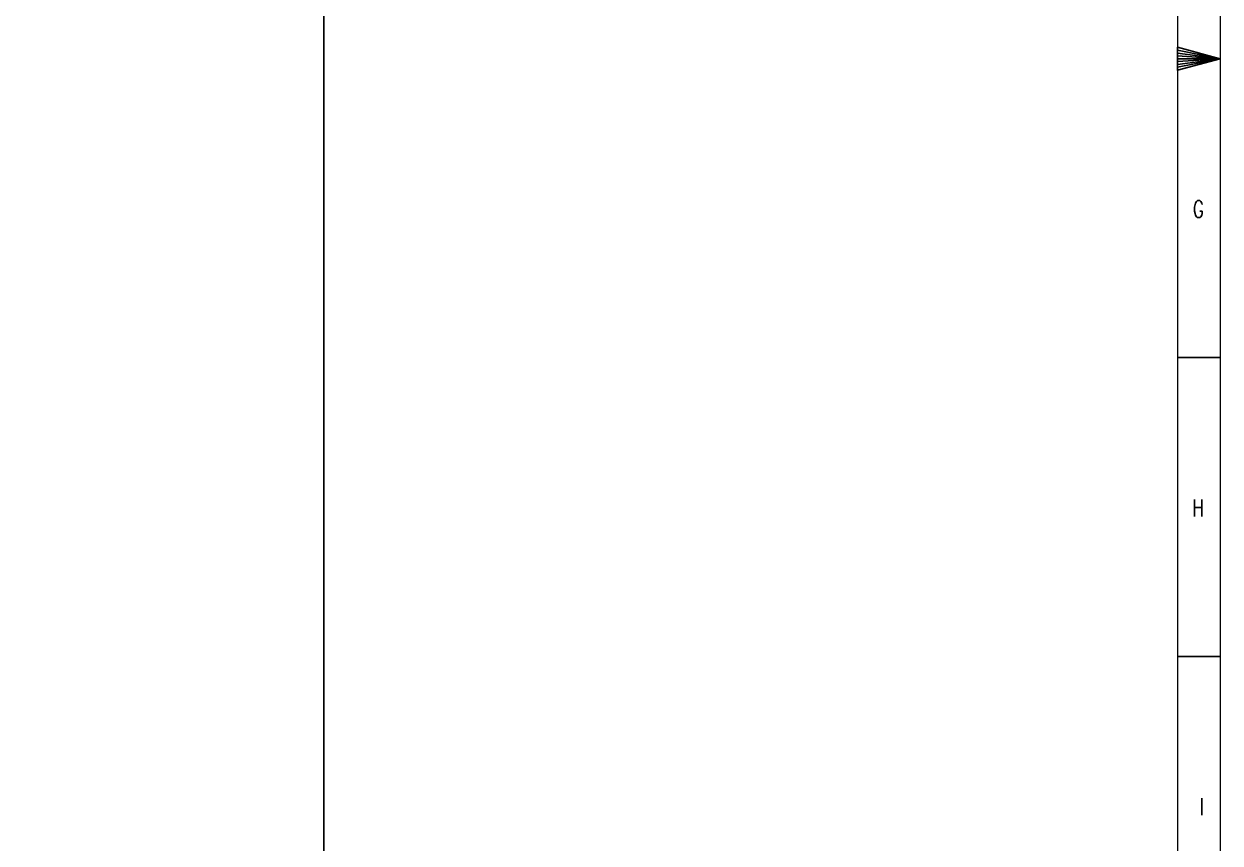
# Model space of a CAD drawing. Header units: inches. Extents: x 19 to 715735, y 34 to 210034.
# Drawn here: x 226952 to 297019, y 59105 to 107072 of the extents above; entities that cross this region are included whole.
import ezdxf

# ---------------------------------------------------------------- set-up
doc = ezdxf.new("R2010")
doc.units = ezdxf.units.IN
doc.header["$MEASUREMENT"] = 0
doc.layers.add('TEG BORDER', color=7, linetype='Continuous')
doc.styles.add('TEG BORDER', font='txt_qlt.shx', dxfattribs={"width": 0.7, "bigfont": 'hztxt.shx'})

msp = doc.modelspace()

# ---------------------------------------------------------------- linework, layer by layer
for p, q in [((294519, 105034), (297019, 105034)), ((296394, 105034), (295144, 105034)), ((297019, 87534), (294519, 87534)), ((297019, 70034), (294519, 70034))]:
    msp.add_line(p, q)
at = {"color": 5, "lineweight": 15}
msp.add_lwpolyline([(19, 210034), (297019, 210034), (297019, 34), (19, 34)], close=True, dxfattribs=at)
at = {"lineweight": 9}
msp.add_lwpolyline([(2519, 207534), (294519, 207534), (294519, 2534), (2519, 2534)], close=True, dxfattribs=at)
msp.add_lwpolyline([(297019, 105034), (294519, 105704), (294519, 104364), (297019, 105034), (294519, 105537), (294519, 105369), (297019, 105034), (294519, 105202), (294519, 104867), (297019, 105034), (294519, 104699), (294519, 104532), (297019, 105034)])
at = {"layer": 'TEG BORDER'}
msp.add_line((244519, 58034), (244519, 207534), dxfattribs=at)

# ---------------------------------------------------------------- texts
at = {"char_height": 1000, "width": 1000, "attachment_point": 3, "style": 'TEG BORDER'}
for s, insert in [('G', (296064, 96729)), ('H', (296064, 79229)), ('I', (296064, 61729))]:
    msp.add_mtext(s, dxfattribs=dict(at, insert=insert))

doc.saveas('drawing.dxf')
